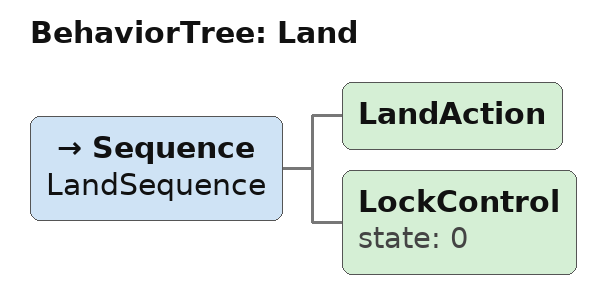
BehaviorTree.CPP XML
<?xml version="1.0" encoding="UTF-8"?>
<root BTCPP_format="4" main_tree_to_execute="Land">
    <BehaviorTree ID="Land">
        <Sequence name="LandSequence">
            <!-- 执行降落 -->
            <LandAction />

            <!-- 降落完成后锁定飞机 -->
            <LockControl state="0" />
        </Sequence>
    </BehaviorTree>
</root>
